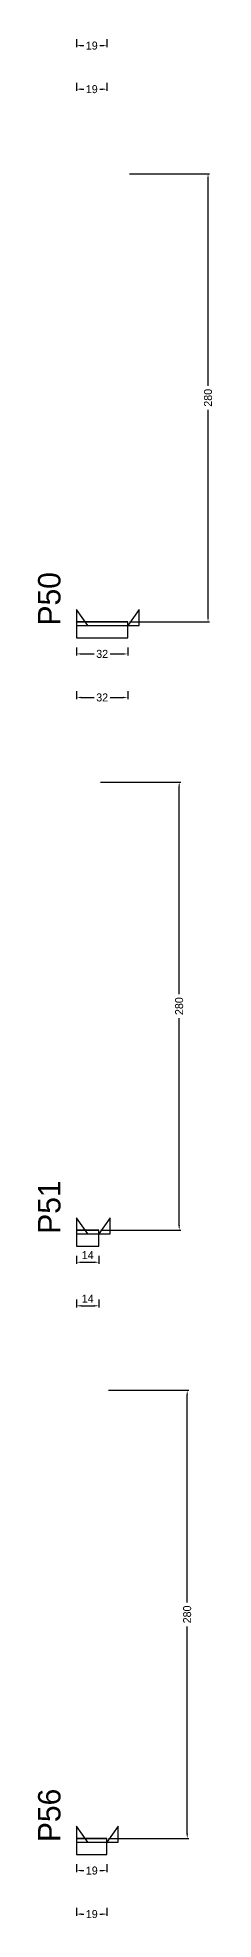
# Model space of a CAD drawing. Header units: centimetres. Extents: x -12000 to 4115, y -10266 to 2668.
# Drawn here: x 3976 to 4085, y -9928 to -8753 of the extents above; entities that cross this region are included whole.
import ezdxf

# ---------------------------------------------------------------- set-up
doc = ezdxf.new("R2010")
doc.units = ezdxf.units.CM
for name, color, linetype in [('NOMENCLATURA', 7, 'Continuous'), ('SARR_2.2x10', 60, 'Continuous'), ('SARR_2.2x7', 40, 'Continuous')]:
    doc.layers.add(name, color=color, linetype=linetype)
doc.dimstyles.new('PAINEL-NOVA', dxfattribs={"dimtxt": 5, "dimasz": 3, "dimexe": 1, "dimexo": 1, "dimgap": 1, "dimtad": 1, "dimcen": 2.5, "dimazin": 3, "dimtfac": 1, "dimtmove": 0, "dimatfit": 3})

# ---------------------------------------------------------------- blocks, each defined once
blk = doc.blocks.new('_CLOSEDFILLED')
at = {"color": 0, "linetype": 'BYBLOCK'}
blk.add_solid([(-1, 0.16), (0, 0), (-1, -0.16)], dxfattribs=at)
blk = doc.blocks.new('*D619')
for p, q in [((4000, -8753.8), (4000, -8758.8)), ((4019, -8753.8), (4019, -8758.8)), ((4003, -8757.8), (4004.5, -8757.8)), ((4014.5, -8757.8), (4016, -8757.8))]:
    blk.add_line(p, q)
at = {"layer": 'Defpoints'}
for p in [(4000, -8752.8), (4019, -8752.8), (4000, -8757.8)]:
    blk.add_point(p, dxfattribs=at)
at = {"layer": 'SARR_2.2x10', "xscale": 3, "yscale": 3, "rotation": 180}
blk.add_blockref('_CLOSEDFILLED', (4000, -8757.8), dxfattribs=at)
at = {"layer": 'SARR_2.2x10', "xscale": 3, "yscale": 3}
blk.add_blockref('_CLOSEDFILLED', (4019, -8757.8), dxfattribs=at)
at = {"layer": 'SARR_2.2x10', "insert": (4009.5, -8757.8), "char_height": 5, "attachment_point": 5}
blk.add_mtext('19', dxfattribs=at)
blk = doc.blocks.new('*D624')
for p, q in [((4000, -8781), (4000, -8786)), ((4003, -8785), (4004.5, -8785)), ((4014.5, -8785), (4016, -8785)), ((4019, -8781), (4019, -8786))]:
    blk.add_line(p, q)
at = {"layer": 'Defpoints'}
for p in [(4000, -8780), (4019, -8780), (4000, -8785)]:
    blk.add_point(p, dxfattribs=at)
at = {"layer": 'SARR_2.2x10', "xscale": 3, "yscale": 3, "rotation": 180}
blk.add_blockref('_CLOSEDFILLED', (4000, -8785), dxfattribs=at)
at = {"layer": 'SARR_2.2x10', "xscale": 3, "yscale": 3}
blk.add_blockref('_CLOSEDFILLED', (4019, -8785), dxfattribs=at)
at = {"layer": 'SARR_2.2x10', "insert": (4009.5, -8785), "char_height": 5, "attachment_point": 5}
blk.add_mtext('19', dxfattribs=at)
blk = doc.blocks.new('*D645')
for p, q in [((4000, -9133.8), (4000, -9138.8)), ((4003, -9137.8), (4011, -9137.8)), ((4021, -9137.8), (4029, -9137.8)), ((4032, -9133.8), (4032, -9138.8))]:
    blk.add_line(p, q)
at = {"layer": 'Defpoints'}
for p in [(4000, -9132.8), (4032, -9132.8), (4000, -9137.8)]:
    blk.add_point(p, dxfattribs=at)
at = {"layer": 'SARR_2.2x10', "xscale": 3, "yscale": 3, "rotation": 180}
blk.add_blockref('_CLOSEDFILLED', (4000, -9137.8), dxfattribs=at)
at = {"layer": 'SARR_2.2x10', "xscale": 3, "yscale": 3}
blk.add_blockref('_CLOSEDFILLED', (4032, -9137.8), dxfattribs=at)
at = {"layer": 'SARR_2.2x10', "insert": (4016, -9137.8), "char_height": 5, "attachment_point": 5}
blk.add_mtext('32', dxfattribs=at)
blk = doc.blocks.new('*D646')
for p, q in [((4033, -8837.8), (4083, -8837.8)), ((4082, -8970.3), (4082, -8840.8)), ((4082, -9114.8), (4082, -8985.3)), ((4033, -9117.8), (4083, -9117.8))]:
    blk.add_line(p, q)
at = {"layer": 'Defpoints'}
for p in [(4032, -8837.8), (4032, -9117.8), (4082, -9117.8)]:
    blk.add_point(p, dxfattribs=at)
at = {"layer": 'SARR_2.2x10', "xscale": 3, "yscale": 3}
for p, rotation in [((4082, -8837.8), 90), ((4082, -9117.8), 270)]:
    blk.add_blockref('_CLOSEDFILLED', p, dxfattribs=dict(at, rotation=rotation))
at = {"layer": 'SARR_2.2x10', "insert": (4082, -8977.8), "char_height": 5, "attachment_point": 5, "rotation": 90}
blk.add_mtext('280', dxfattribs=at)
blk = doc.blocks.new('*D647')
for p, q in [((4033, -8837.8), (4083, -8837.8)), ((4082, -8970.3), (4082, -8840.8)), ((4082, -9114.8), (4082, -8985.3)), ((4033, -9117.8), (4083, -9117.8))]:
    blk.add_line(p, q)
at = {"layer": 'Defpoints'}
for p in [(4032, -8837.8), (4032, -9117.8), (4082, -9117.8)]:
    blk.add_point(p, dxfattribs=at)
at = {"layer": 'SARR_2.2x10', "xscale": 3, "yscale": 3}
for p, rotation in [((4082, -8837.8), 90), ((4082, -9117.8), 270)]:
    blk.add_blockref('_CLOSEDFILLED', p, dxfattribs=dict(at, rotation=rotation))
at = {"layer": 'SARR_2.2x10', "insert": (4082, -8977.8), "char_height": 5, "attachment_point": 5, "rotation": 90}
blk.add_mtext('280', dxfattribs=at)
blk = doc.blocks.new('*D648')
for p, q in [((4033, -8837.8), (4083, -8837.8)), ((4082, -8970.3), (4082, -8840.8)), ((4082, -9114.8), (4082, -8985.3)), ((4033, -9117.8), (4083, -9117.8))]:
    blk.add_line(p, q)
at = {"layer": 'Defpoints'}
for p in [(4032, -8837.8), (4032, -9117.8), (4082, -9117.8)]:
    blk.add_point(p, dxfattribs=at)
at = {"layer": 'SARR_2.2x10', "xscale": 3, "yscale": 3}
for p, rotation in [((4082, -8837.8), 90), ((4082, -9117.8), 270)]:
    blk.add_blockref('_CLOSEDFILLED', p, dxfattribs=dict(at, rotation=rotation))
at = {"layer": 'SARR_2.2x10', "insert": (4082, -8977.8), "char_height": 5, "attachment_point": 5, "rotation": 90}
blk.add_mtext('280', dxfattribs=at)
blk = doc.blocks.new('*D649')
for p, q in [((4033, -8837.8), (4083, -8837.8)), ((4082, -8970.3), (4082, -8840.8)), ((4082, -9114.8), (4082, -8985.3)), ((4033, -9117.8), (4083, -9117.8))]:
    blk.add_line(p, q)
at = {"layer": 'Defpoints'}
for p in [(4032, -8837.8), (4032, -9117.8), (4082, -9117.8)]:
    blk.add_point(p, dxfattribs=at)
at = {"layer": 'SARR_2.2x10', "xscale": 3, "yscale": 3}
for p, rotation in [((4082, -8837.8), 90), ((4082, -9117.8), 270)]:
    blk.add_blockref('_CLOSEDFILLED', p, dxfattribs=dict(at, rotation=rotation))
at = {"layer": 'SARR_2.2x10', "insert": (4082, -8977.8), "char_height": 5, "attachment_point": 5, "rotation": 90}
blk.add_mtext('280', dxfattribs=at)
blk = doc.blocks.new('*D650')
for p, q in [((4000, -9161), (4000, -9166)), ((4003, -9165), (4011, -9165)), ((4021, -9165), (4029, -9165)), ((4032, -9161), (4032, -9166))]:
    blk.add_line(p, q)
at = {"layer": 'Defpoints'}
for p in [(4000, -9160), (4000, -9165), (4032, -9160)]:
    blk.add_point(p, dxfattribs=at)
at = {"layer": 'SARR_2.2x10', "xscale": 3, "yscale": 3, "rotation": 180}
blk.add_blockref('_CLOSEDFILLED', (4000, -9165), dxfattribs=at)
at = {"layer": 'SARR_2.2x10', "xscale": 3, "yscale": 3}
blk.add_blockref('_CLOSEDFILLED', (4032, -9165), dxfattribs=at)
at = {"layer": 'SARR_2.2x10', "insert": (4016, -9165), "char_height": 5, "attachment_point": 5}
blk.add_mtext('32', dxfattribs=at)
blk = doc.blocks.new('GRA-E')
at = {"layer": 'SARR_2.2x7'}
blk.add_lwpolyline([(0, 0), (7, 0), (0, 10)], close=True, dxfattribs=at)
blk = doc.blocks.new('GRA-D')
at = {"layer": 'SARR_2.2x7'}
blk.add_lwpolyline([(0, 0), (7, 0), (7, 10)], close=True, dxfattribs=at)
blk = doc.blocks.new('*D671')
for p, q in [((4000, -9513.8), (4000, -9518.8)), ((4003, -9517.8), (4011, -9517.8)), ((4014, -9513.8), (4014, -9518.8))]:
    blk.add_line(p, q)
at = {"layer": 'Defpoints'}
for p in [(4000, -9512.8), (4000, -9517.8), (4014, -9512.8)]:
    blk.add_point(p, dxfattribs=at)
at = {"layer": 'SARR_2.2x10', "xscale": 3, "yscale": 3, "rotation": 180}
blk.add_blockref('_CLOSEDFILLED', (4000, -9517.8), dxfattribs=at)
at = {"layer": 'SARR_2.2x10', "xscale": 3, "yscale": 3}
blk.add_blockref('_CLOSEDFILLED', (4014, -9517.8), dxfattribs=at)
at = {"layer": 'SARR_2.2x10', "insert": (4007, -9513.3), "char_height": 5, "attachment_point": 5}
blk.add_mtext('14', dxfattribs=at)
blk = doc.blocks.new('*D672')
for p, q in [((4015, -9217.8), (4065, -9217.8)), ((4064, -9350.3), (4064, -9220.8)), ((4064, -9494.8), (4064, -9365.3)), ((4015, -9497.8), (4065, -9497.8))]:
    blk.add_line(p, q)
at = {"layer": 'Defpoints'}
for p in [(4014, -9217.8), (4014, -9497.8), (4064, -9497.8)]:
    blk.add_point(p, dxfattribs=at)
at = {"layer": 'SARR_2.2x10', "xscale": 3, "yscale": 3}
for p, rotation in [((4064, -9217.8), 90), ((4064, -9497.8), 270)]:
    blk.add_blockref('_CLOSEDFILLED', p, dxfattribs=dict(at, rotation=rotation))
at = {"layer": 'SARR_2.2x10', "insert": (4064, -9357.8), "char_height": 5, "attachment_point": 5, "rotation": 90}
blk.add_mtext('280', dxfattribs=at)
blk = doc.blocks.new('*D673')
for p, q in [((4015, -9217.8), (4065, -9217.8)), ((4064, -9350.3), (4064, -9220.8)), ((4064, -9494.8), (4064, -9365.3)), ((4015, -9497.8), (4065, -9497.8))]:
    blk.add_line(p, q)
at = {"layer": 'Defpoints'}
for p in [(4014, -9217.8), (4014, -9497.8), (4064, -9497.8)]:
    blk.add_point(p, dxfattribs=at)
at = {"layer": 'SARR_2.2x10', "xscale": 3, "yscale": 3}
for p, rotation in [((4064, -9217.8), 90), ((4064, -9497.8), 270)]:
    blk.add_blockref('_CLOSEDFILLED', p, dxfattribs=dict(at, rotation=rotation))
at = {"layer": 'SARR_2.2x10', "insert": (4064, -9357.8), "char_height": 5, "attachment_point": 5, "rotation": 90}
blk.add_mtext('280', dxfattribs=at)
blk = doc.blocks.new('*D674')
for p, q in [((4015, -9217.8), (4065, -9217.8)), ((4064, -9350.3), (4064, -9220.8)), ((4064, -9494.8), (4064, -9365.3)), ((4015, -9497.8), (4065, -9497.8))]:
    blk.add_line(p, q)
at = {"layer": 'Defpoints'}
for p in [(4014, -9217.8), (4014, -9497.8), (4064, -9497.8)]:
    blk.add_point(p, dxfattribs=at)
at = {"layer": 'SARR_2.2x10', "xscale": 3, "yscale": 3}
for p, rotation in [((4064, -9217.8), 90), ((4064, -9497.8), 270)]:
    blk.add_blockref('_CLOSEDFILLED', p, dxfattribs=dict(at, rotation=rotation))
at = {"layer": 'SARR_2.2x10', "insert": (4064, -9357.8), "char_height": 5, "attachment_point": 5, "rotation": 90}
blk.add_mtext('280', dxfattribs=at)
blk = doc.blocks.new('*D675')
for p, q in [((4015, -9217.8), (4065, -9217.8)), ((4064, -9350.3), (4064, -9220.8)), ((4064, -9494.8), (4064, -9365.3)), ((4015, -9497.8), (4065, -9497.8))]:
    blk.add_line(p, q)
at = {"layer": 'Defpoints'}
for p in [(4014, -9217.8), (4014, -9497.8), (4064, -9497.8)]:
    blk.add_point(p, dxfattribs=at)
at = {"layer": 'SARR_2.2x10', "xscale": 3, "yscale": 3}
for p, rotation in [((4064, -9217.8), 90), ((4064, -9497.8), 270)]:
    blk.add_blockref('_CLOSEDFILLED', p, dxfattribs=dict(at, rotation=rotation))
at = {"layer": 'SARR_2.2x10', "insert": (4064, -9357.8), "char_height": 5, "attachment_point": 5, "rotation": 90}
blk.add_mtext('280', dxfattribs=at)
blk = doc.blocks.new('*D676')
for p, q in [((4000, -9541), (4000, -9546)), ((4014, -9541), (4014, -9546)), ((4003, -9545), (4011, -9545))]:
    blk.add_line(p, q)
at = {"layer": 'Defpoints'}
for p in [(4000, -9540), (4014, -9540), (4000, -9545)]:
    blk.add_point(p, dxfattribs=at)
at = {"layer": 'SARR_2.2x10', "xscale": 3, "yscale": 3, "rotation": 180}
blk.add_blockref('_CLOSEDFILLED', (4000, -9545), dxfattribs=at)
at = {"layer": 'SARR_2.2x10', "xscale": 3, "yscale": 3}
blk.add_blockref('_CLOSEDFILLED', (4014, -9545), dxfattribs=at)
at = {"layer": 'SARR_2.2x10', "insert": (4007, -9540.5), "char_height": 5, "attachment_point": 5}
blk.add_mtext('14', dxfattribs=at)
blk = doc.blocks.new('*D697')
for p, q in [((4000, -9893.8), (4000, -9898.8)), ((4019, -9893.8), (4019, -9898.8)), ((4003, -9897.8), (4004.5, -9897.8)), ((4014.5, -9897.8), (4016, -9897.8))]:
    blk.add_line(p, q)
at = {"layer": 'Defpoints'}
for p in [(4000, -9892.8), (4019, -9892.8), (4000, -9897.8)]:
    blk.add_point(p, dxfattribs=at)
at = {"layer": 'SARR_2.2x10', "xscale": 3, "yscale": 3, "rotation": 180}
blk.add_blockref('_CLOSEDFILLED', (4000, -9897.8), dxfattribs=at)
at = {"layer": 'SARR_2.2x10', "xscale": 3, "yscale": 3}
blk.add_blockref('_CLOSEDFILLED', (4019, -9897.8), dxfattribs=at)
at = {"layer": 'SARR_2.2x10', "insert": (4009.5, -9897.8), "char_height": 5, "attachment_point": 5}
blk.add_mtext('19', dxfattribs=at)
blk = doc.blocks.new('*D698')
for p, q in [((4020, -9597.8), (4070, -9597.8)), ((4069, -9730.3), (4069, -9600.8)), ((4069, -9874.8), (4069, -9745.3)), ((4020, -9877.8), (4070, -9877.8))]:
    blk.add_line(p, q)
at = {"layer": 'Defpoints'}
for p in [(4019, -9597.8), (4019, -9877.8), (4069, -9877.8)]:
    blk.add_point(p, dxfattribs=at)
at = {"layer": 'SARR_2.2x10', "xscale": 3, "yscale": 3}
for p, rotation in [((4069, -9597.8), 90), ((4069, -9877.8), 270)]:
    blk.add_blockref('_CLOSEDFILLED', p, dxfattribs=dict(at, rotation=rotation))
at = {"layer": 'SARR_2.2x10', "insert": (4069, -9737.8), "char_height": 5, "attachment_point": 5, "rotation": 90}
blk.add_mtext('280', dxfattribs=at)
blk = doc.blocks.new('*D699')
for p, q in [((4020, -9597.8), (4070, -9597.8)), ((4069, -9730.3), (4069, -9600.8)), ((4069, -9874.8), (4069, -9745.3)), ((4020, -9877.8), (4070, -9877.8))]:
    blk.add_line(p, q)
at = {"layer": 'Defpoints'}
for p in [(4019, -9597.8), (4019, -9877.8), (4069, -9877.8)]:
    blk.add_point(p, dxfattribs=at)
at = {"layer": 'SARR_2.2x10', "xscale": 3, "yscale": 3}
for p, rotation in [((4069, -9597.8), 90), ((4069, -9877.8), 270)]:
    blk.add_blockref('_CLOSEDFILLED', p, dxfattribs=dict(at, rotation=rotation))
at = {"layer": 'SARR_2.2x10', "insert": (4069, -9737.8), "char_height": 5, "attachment_point": 5, "rotation": 90}
blk.add_mtext('280', dxfattribs=at)
blk = doc.blocks.new('*D700')
for p, q in [((4020, -9597.8), (4070, -9597.8)), ((4069, -9730.3), (4069, -9600.8)), ((4069, -9874.8), (4069, -9745.3)), ((4020, -9877.8), (4070, -9877.8))]:
    blk.add_line(p, q)
at = {"layer": 'Defpoints'}
for p in [(4019, -9597.8), (4019, -9877.8), (4069, -9877.8)]:
    blk.add_point(p, dxfattribs=at)
at = {"layer": 'SARR_2.2x10', "xscale": 3, "yscale": 3}
for p, rotation in [((4069, -9597.8), 90), ((4069, -9877.8), 270)]:
    blk.add_blockref('_CLOSEDFILLED', p, dxfattribs=dict(at, rotation=rotation))
at = {"layer": 'SARR_2.2x10', "insert": (4069, -9737.8), "char_height": 5, "attachment_point": 5, "rotation": 90}
blk.add_mtext('280', dxfattribs=at)
blk = doc.blocks.new('*D701')
for p, q in [((4020, -9597.8), (4070, -9597.8)), ((4069, -9730.3), (4069, -9600.8)), ((4069, -9874.8), (4069, -9745.3)), ((4020, -9877.8), (4070, -9877.8))]:
    blk.add_line(p, q)
at = {"layer": 'Defpoints'}
for p in [(4019, -9597.8), (4019, -9877.8), (4069, -9877.8)]:
    blk.add_point(p, dxfattribs=at)
at = {"layer": 'SARR_2.2x10', "xscale": 3, "yscale": 3}
for p, rotation in [((4069, -9597.8), 90), ((4069, -9877.8), 270)]:
    blk.add_blockref('_CLOSEDFILLED', p, dxfattribs=dict(at, rotation=rotation))
at = {"layer": 'SARR_2.2x10', "insert": (4069, -9737.8), "char_height": 5, "attachment_point": 5, "rotation": 90}
blk.add_mtext('280', dxfattribs=at)
blk = doc.blocks.new('*D702')
for p, q in [((4000, -9921), (4000, -9926)), ((4019, -9921), (4019, -9926)), ((4003, -9925), (4004.5, -9925)), ((4014.5, -9925), (4016, -9925))]:
    blk.add_line(p, q)
at = {"layer": 'Defpoints'}
for p in [(4000, -9920), (4019, -9920), (4000, -9925)]:
    blk.add_point(p, dxfattribs=at)
at = {"layer": 'SARR_2.2x10', "xscale": 3, "yscale": 3, "rotation": 180}
blk.add_blockref('_CLOSEDFILLED', (4000, -9925), dxfattribs=at)
at = {"layer": 'SARR_2.2x10', "xscale": 3, "yscale": 3}
blk.add_blockref('_CLOSEDFILLED', (4019, -9925), dxfattribs=at)
at = {"layer": 'SARR_2.2x10', "insert": (4009.5, -9925), "char_height": 5, "attachment_point": 5}
blk.add_mtext('19', dxfattribs=at)

msp = doc.modelspace()

# ---------------------------------------------------------------- linework, layer by layer
at = {"layer": 'SARR_2.2x10'}
for p, q in [((4032, -9117.8), (4000, -9117.8)), ((4000, -9117.8), (4000, -9127.8)), ((4032, -9127.8), (4032, -9117.8)), ((4000, -9127.8), (4032, -9127.8)), ((4014, -9497.8), (4000, -9497.8)), ((4000, -9497.8), (4000, -9507.8)), ((4014, -9507.8), (4014, -9497.8)), ((4000, -9507.8), (4014, -9507.8)), ((4019, -9877.8), (4000, -9877.8)), ((4000, -9877.8), (4000, -9887.8)), ((4019, -9887.8), (4019, -9877.8)), ((4000, -9887.8), (4019, -9887.8))]:
    msp.add_line(p, q, dxfattribs=at)
at = {"layer": 'SARR_2.2x7'}
for p, q in [((4032, -9117.8), (4000, -9117.8)), ((4000, -9117.8), (4000, -9120)), ((4000, -9117.8), (4007, -9117.8)), ((4000, -9117.8), (4007, -9117.8)), ((4000, -9117.8), (4007, -9117.8)), ((4000, -9117.8), (4007, -9117.8)), ((4000, -9120), (4032, -9120)), ((4007, -9117.8), (4032, -9117.8)), ((4007, -9117.8), (4032, -9117.8)), ((4007, -9117.8), (4032, -9117.8)), ((4007, -9117.8), (4032, -9117.8)), ((4032, -9120), (4032, -9117.8)), ((4014, -9497.8), (4000, -9497.8)), ((4000, -9497.8), (4000, -9500)), ((4000, -9497.8), (4007, -9497.8)), ((4000, -9497.8), (4007, -9497.8)), ((4000, -9497.8), (4007, -9497.8)), ((4000, -9497.8), (4007, -9497.8)), ((4007, -9497.8), (4014, -9497.8)), ((4007, -9497.8), (4014, -9497.8)), ((4007, -9497.8), (4014, -9497.8)), ((4007, -9497.8), (4014, -9497.8)), ((4014, -9500), (4014, -9497.8)), ((4000, -9500), (4014, -9500)), ((4019, -9877.8), (4000, -9877.8)), ((4000, -9877.8), (4000, -9880)), ((4000, -9877.8), (4007, -9877.8)), ((4000, -9877.8), (4007, -9877.8)), ((4000, -9877.8), (4007, -9877.8)), ((4000, -9877.8), (4007, -9877.8)), ((4000, -9880), (4019, -9880)), ((4007, -9877.8), (4019, -9877.8)), ((4007, -9877.8), (4019, -9877.8)), ((4007, -9877.8), (4019, -9877.8)), ((4007, -9877.8), (4019, -9877.8)), ((4019, -9880), (4019, -9877.8))]:
    msp.add_line(p, q, dxfattribs=at)

# ---------------------------------------------------------------- block references
for name, p in [('GRA-E', (4000, -9120)), ('GRA-D', (4032, -9120)), ('GRA-E', (4000, -9500)), ('GRA-D', (4014, -9500)), ('GRA-E', (4000, -9880)), ('GRA-D', (4019, -9880))]:
    msp.add_blockref(name, p, dxfattribs=at)

# ---------------------------------------------------------------- texts
at = {"layer": 'NOMENCLATURA'}
for s, p in [('P50', (3990, -9120)), ('P51', (3990, -9500)), ('P56', (3990, -9880))]:
    msp.add_text(s, height=14, rotation=90, dxfattribs=at).set_placement(p)

# ---------------------------------------------------------------- dimensions: what is measured, and where the dimension line sits
at = {"layer": 'SARR_2.2x10'}
for base, p1, p2, picture, middle in [((4000, -8757.8), (4000, -8752.8), (4019, -8752.8), '*D619', (4009.5, -8757.8)), ((4000, -8785), (4000, -8780), (4019, -8780), '*D624', (4009.5, -8785)), ((4000, -9137.8), (4000, -9132.8), (4032, -9132.8), '*D645', (4016, -9137.8)), ((4000, -9165), (4000, -9160), (4032, -9160), '*D650', (4016, -9165)), ((4000, -9517.8), (4000, -9512.8), (4014, -9512.8), '*D671', (4007, -9513.3)), ((4000, -9545), (4000, -9540), (4014, -9540), '*D676', (4007, -9540.5)), ((4000, -9897.8), (4000, -9892.8), (4019, -9892.8), '*D697', (4009.5, -9897.8)), ((4000, -9925), (4000, -9920), (4019, -9920), '*D702', (4009.5, -9925))]:
    dim = msp.add_linear_dim(base=base, p1=p1, p2=p2, dimstyle='PAINEL-NOVA', dxfattribs=at)
    dim.commit()
    dim.dimension.update_dxf_attribs({"geometry": picture, "text_midpoint": middle})
for base, p1, p2, picture, middle in [((4082, -9117.8), (4032, -9117.8), (4032, -8837.8), '*D646', (4082, -8977.8)), ((4082, -9117.8), (4032, -9117.8), (4032, -8837.8), '*D647', (4082, -8977.8)), ((4082, -9117.8), (4032, -9117.8), (4032, -8837.8), '*D648', (4082, -8977.8)), ((4082, -9117.8), (4032, -9117.8), (4032, -8837.8), '*D649', (4082, -8977.8)), ((4064, -9497.8), (4014, -9497.8), (4014, -9217.8), '*D672', (4064, -9357.8)), ((4064, -9497.8), (4014, -9497.8), (4014, -9217.8), '*D673', (4064, -9357.8)), ((4064, -9497.8), (4014, -9497.8), (4014, -9217.8), '*D674', (4064, -9357.8)), ((4064, -9497.8), (4014, -9497.8), (4014, -9217.8), '*D675', (4064, -9357.8)), ((4069, -9877.8), (4019, -9877.8), (4019, -9597.8), '*D698', (4069, -9737.8)), ((4069, -9877.8), (4019, -9877.8), (4019, -9597.8), '*D699', (4069, -9737.8)), ((4069, -9877.8), (4019, -9877.8), (4019, -9597.8), '*D700', (4069, -9737.8)), ((4069, -9877.8), (4019, -9877.8), (4019, -9597.8), '*D701', (4069, -9737.8))]:
    dim = msp.add_linear_dim(base=base, p1=p1, p2=p2, angle=90, dimstyle='PAINEL-NOVA', dxfattribs=at)
    dim.commit()
    dim.dimension.update_dxf_attribs({"geometry": picture, "text_midpoint": middle})

doc.saveas('drawing.dxf')
